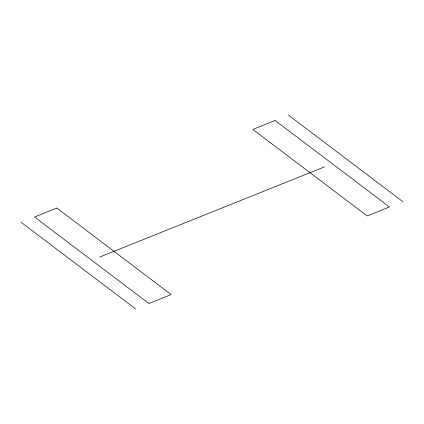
<?xml version="1.0" encoding="UTF-8"?>
<svg xmlns="http://www.w3.org/2000/svg" width="424" height="424" viewBox="0 0 424 424"><rect width="100%" height="100%" fill="white"/><g stroke="black" fill="none" stroke-linecap="round" stroke-linejoin="round"><path stroke-width="0.64" d="M99.688 257.061L324.408 166.902M288.474 115.132L402.8 201.644M21.2 222.356L135.526 308.868M56.837 208.062L34.561 216.998L148.893 303.51L171.163 294.574L56.837 208.062M275.107 120.49L252.837 129.426L367.163 215.938L389.439 207.002L275.107 120.49"/></g></svg>
